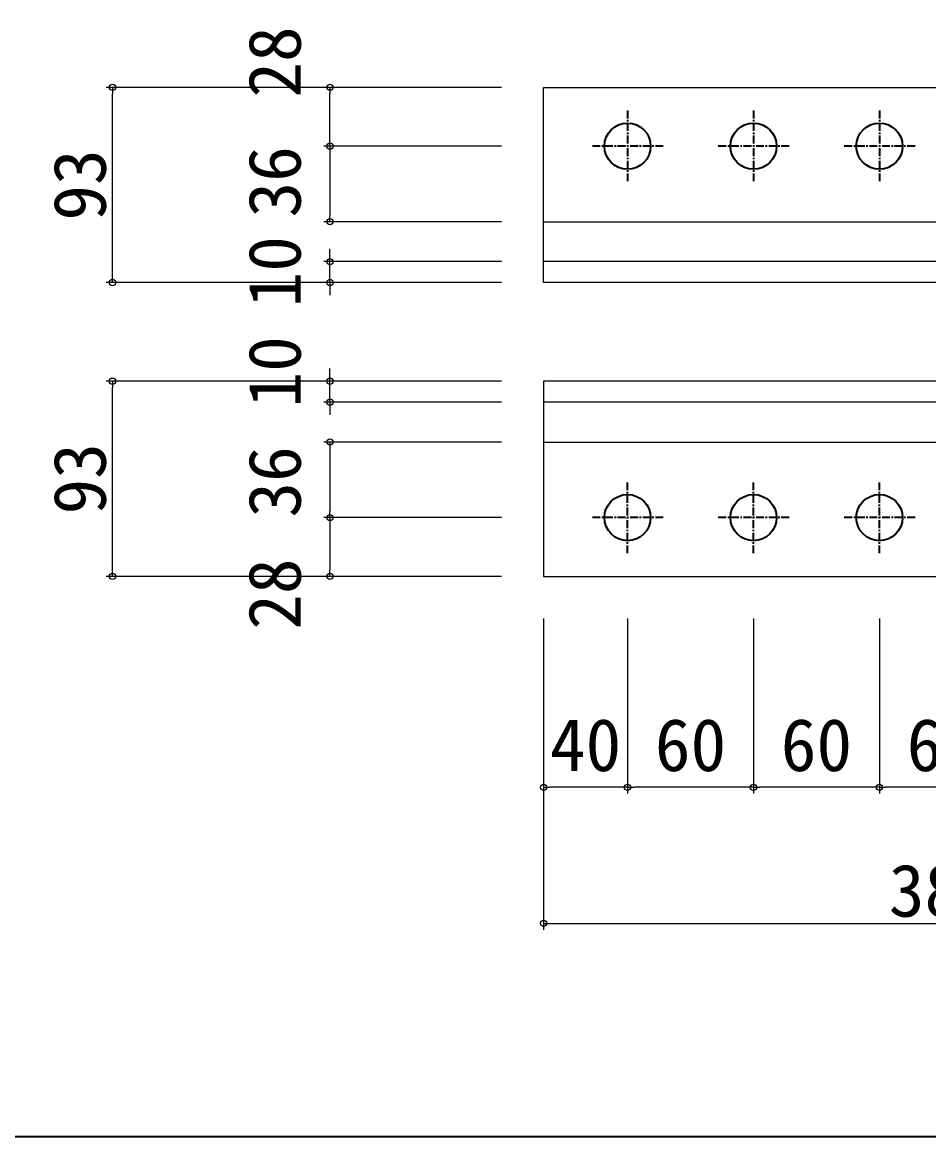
# Model space of a CAD drawing. Header units: millimetres. Extents: x 1755271 to 1764314, y -179109 to -173084.
# Drawn here: x 1756993 to 1757425, y -175922 to -175391 of the extents above; entities that cross this region are included whole.
import ezdxf

# ---------------------------------------------------------------- set-up
doc = ezdxf.new("R2010")
doc.units = ezdxf.units.MM
doc.header["$LTSCALE"] = 3
doc.linetypes.add('CENTER', pattern=[2, 1.25, -0.25, 0.25, -0.25])
doc.layers.get('DEFPOINTS').update_dxf_attribs({"color": 250})
doc.layers.add('01', color=7, linetype='Continuous')
doc.styles.get("Standard").update_dxf_attribs({"font": 'msgothic.ttc'})
doc.dimstyles.new('一般寸法-小さめ', dxfattribs={"dimtxt": 25, "dimasz": 3, "dimexe": 3, "dimexo": 3, "dimgap": 3, "dimtad": 1, "dimtxsty": 'Standard', "dimblk": 'ORIGIN', "dimcen": 0, "dimclrd": 256, "dimclre": 256, "dimclrt": 256, "dimadec": 0, "dimazin": 0, "dimtfac": 1, "dimtmove": 2, "dimatfit": 2, "dimfxl": 1, "dimtolj": 2, "dimlwd": 5, "dimlwe": 5, "dimarcsym": 0})

# ---------------------------------------------------------------- blocks, each defined once
blk = doc.blocks.new('_Origin')
at = {"color": 0, "linetype": 'ByBlock', "lineweight": -2}
blk.add_line((0, 0), (-1, 0), dxfattribs=at)
blk.add_circle((0, 0), 0.5, dxfattribs=at)
blk = doc.blocks.new('*D6')
at = {"layer": '01', "lineweight": 5}
for p, q in [((1757341.92, -175675.18), (1757341.92, -175758.66)), ((1757401.92, -175675.18), (1757401.92, -175758.66)), ((1757398.92, -175755.66), (1757344.92, -175755.66))]:
    blk.add_line(p, q, dxfattribs=at)
at = {"layer": 'DEFPOINTS', "color": 0}
for p in [(1757341.92, -175655.18), (1757401.92, -175655.18), (1757341.92, -175755.66)]:
    blk.add_point(p, dxfattribs=at)
at = {"layer": '01', "lineweight": 5, "xscale": 3, "yscale": 3, "zscale": 3, "rotation": 180}
blk.add_blockref('_Origin', (1757341.92, -175755.66), dxfattribs=at)
at = {"layer": '01', "lineweight": 5, "xscale": 3, "yscale": 3, "zscale": 3}
blk.add_blockref('_Origin', (1757401.92, -175755.66), dxfattribs=at)
at = {"layer": '01', "insert": (1757371.92, -175735.66), "char_height": 25, "attachment_point": 5}
blk.add_mtext('\\A2;60', dxfattribs=at)
blk = doc.blocks.new('*D133')
at = {"layer": '01', "lineweight": 5}
for p, q in [((1757221.92, -175422.18), (1757033.5, -175422.18)), ((1757036.5, -175512.18), (1757036.5, -175425.18)), ((1757221.92, -175515.18), (1757033.5, -175515.18))]:
    blk.add_line(p, q, dxfattribs=at)
at = {"layer": 'DEFPOINTS', "color": 0}
for p in [(1757036.5, -175422.18), (1757241.92, -175422.18), (1757241.92, -175515.18)]:
    blk.add_point(p, dxfattribs=at)
at = {"layer": '01', "lineweight": 5, "xscale": 3, "yscale": 3, "zscale": 3}
for p, rotation in [((1757036.5, -175422.18), 90), ((1757036.5, -175515.18), 270)]:
    blk.add_blockref('_Origin', p, dxfattribs=dict(at, rotation=rotation))
at = {"layer": '01', "insert": (1757021, -175468.68), "char_height": 25, "attachment_point": 5, "rotation": 90}
blk.add_mtext('\\A2;93', dxfattribs=at)
blk = doc.blocks.new('*D25')
at = {"layer": '01', "lineweight": 5}
for p, q in [((1757221.92, -175422.18), (1757137.12, -175422.18)), ((1757140.12, -175447.18), (1757140.12, -175425.18)), ((1757221.92, -175450.18), (1757137.12, -175450.18))]:
    blk.add_line(p, q, dxfattribs=at)
at = {"layer": 'DEFPOINTS', "color": 0}
for p in [(1757140.12, -175422.18), (1757241.92, -175422.18), (1757241.92, -175450.18)]:
    blk.add_point(p, dxfattribs=at)
at = {"layer": '01', "lineweight": 5, "xscale": 3, "yscale": 3, "zscale": 3}
for p, rotation in [((1757140.12, -175422.18), 90), ((1757140.12, -175450.18), 270)]:
    blk.add_blockref('_Origin', p, dxfattribs=dict(at, rotation=rotation))
at = {"layer": '01', "insert": (1757113.87, -175410.09), "char_height": 25, "attachment_point": 5, "rotation": 90}
blk.add_mtext('\\A2;28', dxfattribs=at)
blk = doc.blocks.new('*D26')
at = {"layer": '01', "lineweight": 5}
for p, q in [((1757140.12, -175502.18), (1757140.12, -175499.18)), ((1757221.92, -175505.18), (1757137.12, -175505.18)), ((1757140.12, -175515.18), (1757140.12, -175505.18)), ((1757221.92, -175515.18), (1757137.12, -175515.18)), ((1757140.12, -175518.18), (1757140.12, -175521.18))]:
    blk.add_line(p, q, dxfattribs=at)
at = {"layer": 'DEFPOINTS', "color": 0}
for p in [(1757140.12, -175505.18), (1757241.92, -175505.18), (1757241.92, -175515.18)]:
    blk.add_point(p, dxfattribs=at)
at = {"layer": '01', "lineweight": 5, "xscale": 3, "yscale": 3, "zscale": 3}
for p, rotation in [((1757140.12, -175505.18), 270), ((1757140.12, -175515.18), 90)]:
    blk.add_blockref('_Origin', p, dxfattribs=dict(at, rotation=rotation))
at = {"layer": '01', "insert": (1757113.87, -175510.03), "char_height": 25, "attachment_point": 5, "rotation": 90}
blk.add_mtext('\\A2;10', dxfattribs=at)
blk = doc.blocks.new('*D138')
at = {"layer": '01', "lineweight": 5}
for p, q in [((1757221.92, -175562.18), (1757033.5, -175562.18)), ((1757036.5, -175652.18), (1757036.5, -175565.18)), ((1757221.92, -175655.18), (1757033.5, -175655.18))]:
    blk.add_line(p, q, dxfattribs=at)
at = {"layer": 'DEFPOINTS', "color": 0}
for p in [(1757036.5, -175562.18), (1757241.92, -175562.18), (1757241.92, -175655.18)]:
    blk.add_point(p, dxfattribs=at)
at = {"layer": '01', "lineweight": 5, "xscale": 3, "yscale": 3, "zscale": 3}
for p, rotation in [((1757036.5, -175562.18), 90), ((1757036.5, -175655.18), 270)]:
    blk.add_blockref('_Origin', p, dxfattribs=dict(at, rotation=rotation))
at = {"layer": '01', "insert": (1757021, -175608.68), "char_height": 25, "attachment_point": 5, "rotation": 90}
blk.add_mtext('\\A2;93', dxfattribs=at)
blk = doc.blocks.new('*D31')
at = {"layer": '01', "lineweight": 5}
for p, q in [((1757140.12, -175559.18), (1757140.12, -175556.18)), ((1757221.92, -175562.18), (1757137.12, -175562.18)), ((1757140.12, -175572.18), (1757140.12, -175562.18)), ((1757221.92, -175572.18), (1757137.12, -175572.18)), ((1757140.12, -175575.18), (1757140.12, -175578.18))]:
    blk.add_line(p, q, dxfattribs=at)
at = {"layer": 'DEFPOINTS', "color": 0}
for p in [(1757140.12, -175562.18), (1757241.92, -175562.18), (1757241.92, -175572.18)]:
    blk.add_point(p, dxfattribs=at)
at = {"layer": '01', "lineweight": 5, "xscale": 3, "yscale": 3, "zscale": 3}
for p, rotation in [((1757140.12, -175562.18), 270), ((1757140.12, -175572.18), 90)]:
    blk.add_blockref('_Origin', p, dxfattribs=dict(at, rotation=rotation))
at = {"layer": '01', "insert": (1757113.87, -175557.72), "char_height": 25, "attachment_point": 5, "rotation": 90}
blk.add_mtext('\\A2;10', dxfattribs=at)
blk = doc.blocks.new('*D32')
at = {"layer": '01', "lineweight": 5}
for p, q in [((1757221.92, -175627.18), (1757137.12, -175627.18)), ((1757140.12, -175630.18), (1757140.12, -175652.18)), ((1757221.92, -175655.18), (1757137.12, -175655.18))]:
    blk.add_line(p, q, dxfattribs=at)
at = {"layer": 'DEFPOINTS', "color": 0}
for p in [(1757241.92, -175627.18), (1757140.12, -175655.18), (1757241.92, -175655.18)]:
    blk.add_point(p, dxfattribs=at)
at = {"layer": '01', "lineweight": 5, "xscale": 3, "yscale": 3, "zscale": 3}
for p, rotation in [((1757140.12, -175627.18), 90), ((1757140.12, -175655.18), 270)]:
    blk.add_blockref('_Origin', p, dxfattribs=dict(at, rotation=rotation))
at = {"layer": '01', "insert": (1757113.87, -175663.63), "char_height": 25, "attachment_point": 5, "rotation": 90}
blk.add_mtext('\\A2;28', dxfattribs=at)
blk = doc.blocks.new('*D139')
at = {"layer": '01', "lineweight": 5}
for p, q in [((1757241.92, -175675.18), (1757241.92, -175823.54)), ((1757621.92, -175675.18), (1757621.92, -175823.54)), ((1757244.92, -175820.54), (1757618.92, -175820.54))]:
    blk.add_line(p, q, dxfattribs=at)
at = {"layer": 'DEFPOINTS', "color": 0}
for p in [(1757241.92, -175655.18), (1757621.92, -175655.18), (1757621.92, -175820.54)]:
    blk.add_point(p, dxfattribs=at)
at = {"layer": '01', "lineweight": 5, "xscale": 3, "yscale": 3, "zscale": 3, "rotation": 180}
blk.add_blockref('_Origin', (1757241.92, -175820.54), dxfattribs=at)
at = {"layer": '01', "lineweight": 5, "xscale": 3, "yscale": 3, "zscale": 3}
blk.add_blockref('_Origin', (1757621.92, -175820.54), dxfattribs=at)
at = {"layer": '01', "insert": (1757431.92, -175805.04), "char_height": 25, "attachment_point": 5}
blk.add_mtext('\\A2;380', dxfattribs=at)
blk = doc.blocks.new('*D33')
at = {"layer": '01', "lineweight": 5}
for p, q in [((1757241.92, -175675.18), (1757241.92, -175758.66)), ((1757281.92, -175675.18), (1757281.92, -175758.66)), ((1757278.92, -175755.66), (1757244.92, -175755.66))]:
    blk.add_line(p, q, dxfattribs=at)
at = {"layer": 'DEFPOINTS', "color": 0}
for p in [(1757241.92, -175655.18), (1757281.92, -175655.18), (1757241.92, -175755.66)]:
    blk.add_point(p, dxfattribs=at)
at = {"layer": '01', "lineweight": 5, "xscale": 3, "yscale": 3, "zscale": 3, "rotation": 180}
blk.add_blockref('_Origin', (1757241.92, -175755.66), dxfattribs=at)
at = {"layer": '01', "lineweight": 5, "xscale": 3, "yscale": 3, "zscale": 3}
blk.add_blockref('_Origin', (1757281.92, -175755.66), dxfattribs=at)
at = {"layer": '01', "insert": (1757261.92, -175735.66), "char_height": 25, "attachment_point": 5}
blk.add_mtext('\\A2;40', dxfattribs=at)
blk = doc.blocks.new('*D39')
at = {"layer": '01', "lineweight": 5}
for p, q in [((1757221.92, -175450.18), (1757137.12, -175450.18)), ((1757140.12, -175453.18), (1757140.12, -175483.18)), ((1757221.92, -175486.18), (1757137.12, -175486.18))]:
    blk.add_line(p, q, dxfattribs=at)
at = {"layer": 'DEFPOINTS', "color": 0}
for p in [(1757241.92, -175450.18), (1757140.12, -175486.18), (1757241.92, -175486.18)]:
    blk.add_point(p, dxfattribs=at)
at = {"layer": '01', "lineweight": 5, "xscale": 3, "yscale": 3, "zscale": 3}
for p, rotation in [((1757140.12, -175450.18), 90), ((1757140.12, -175486.18), 270)]:
    blk.add_blockref('_Origin', p, dxfattribs=dict(at, rotation=rotation))
at = {"layer": '01', "insert": (1757113.87, -175467.18), "char_height": 25, "attachment_point": 5, "rotation": 90}
blk.add_mtext('\\A2;36', dxfattribs=at)
blk = doc.blocks.new('*D40')
at = {"layer": '01', "lineweight": 5}
for p, q in [((1757221.92, -175591.18), (1757137.12, -175591.18)), ((1757140.12, -175594.18), (1757140.12, -175624.18)), ((1757221.92, -175627.18), (1757137.12, -175627.18))]:
    blk.add_line(p, q, dxfattribs=at)
at = {"layer": 'DEFPOINTS', "color": 0}
for p in [(1757241.92, -175591.18), (1757140.12, -175627.18), (1757241.92, -175627.18)]:
    blk.add_point(p, dxfattribs=at)
at = {"layer": '01', "lineweight": 5, "xscale": 3, "yscale": 3, "zscale": 3}
for p, rotation in [((1757140.12, -175591.18), 90), ((1757140.12, -175627.18), 270)]:
    blk.add_blockref('_Origin', p, dxfattribs=dict(at, rotation=rotation))
at = {"layer": '01', "insert": (1757113.87, -175610.18), "char_height": 25, "attachment_point": 5, "rotation": 90}
blk.add_mtext('\\A2;36', dxfattribs=at)
blk = doc.blocks.new('*D41')
at = {"layer": '01', "lineweight": 5}
for p, q in [((1757281.92, -175675.18), (1757281.92, -175758.66)), ((1757341.92, -175675.18), (1757341.92, -175758.66)), ((1757338.92, -175755.66), (1757284.92, -175755.66))]:
    blk.add_line(p, q, dxfattribs=at)
at = {"layer": 'DEFPOINTS', "color": 0}
for p in [(1757281.92, -175655.18), (1757341.92, -175655.18), (1757281.92, -175755.66)]:
    blk.add_point(p, dxfattribs=at)
at = {"layer": '01', "lineweight": 5, "xscale": 3, "yscale": 3, "zscale": 3, "rotation": 180}
blk.add_blockref('_Origin', (1757281.92, -175755.66), dxfattribs=at)
at = {"layer": '01', "lineweight": 5, "xscale": 3, "yscale": 3, "zscale": 3}
blk.add_blockref('_Origin', (1757341.92, -175755.66), dxfattribs=at)
at = {"layer": '01', "insert": (1757311.92, -175735.66), "char_height": 25, "attachment_point": 5}
blk.add_mtext('\\A2;60', dxfattribs=at)
blk = doc.blocks.new('*D42')
at = {"layer": '01', "lineweight": 5}
for p, q in [((1757401.92, -175675.18), (1757401.92, -175758.66)), ((1757461.92, -175675.18), (1757461.92, -175758.66)), ((1757458.92, -175755.66), (1757404.92, -175755.66))]:
    blk.add_line(p, q, dxfattribs=at)
at = {"layer": 'DEFPOINTS', "color": 0}
for p in [(1757401.92, -175655.18), (1757461.92, -175655.18), (1757401.92, -175755.66)]:
    blk.add_point(p, dxfattribs=at)
at = {"layer": '01', "lineweight": 5, "xscale": 3, "yscale": 3, "zscale": 3, "rotation": 180}
blk.add_blockref('_Origin', (1757401.92, -175755.66), dxfattribs=at)
at = {"layer": '01', "lineweight": 5, "xscale": 3, "yscale": 3, "zscale": 3}
blk.add_blockref('_Origin', (1757461.92, -175755.66), dxfattribs=at)
at = {"layer": '01', "insert": (1757431.92, -175735.66), "char_height": 25, "attachment_point": 5}
blk.add_mtext('\\A2;60', dxfattribs=at)

msp = doc.modelspace()

# ---------------------------------------------------------------- linework, layer by layer
at = {"layer": '01', "color": 7, "lineweight": 18}
for p, q in [((1757241.924, -175515.181), (1757241.924, -175422.181)), ((1757241.924, -175422.181), (1757621.924, -175422.181)), ((1757241.924, -175486.181), (1757891.924, -175486.181)), ((1757891.924, -175505.181), (1757241.924, -175505.181)), ((1757621.924, -175515.181), (1757241.924, -175515.181)), ((1757621.924, -175562.181), (1757241.924, -175562.181)), ((1757241.924, -175562.181), (1757241.924, -175655.181)), ((1757891.924, -175572.181), (1757241.924, -175572.181)), ((1757241.924, -175591.181), (1757891.924, -175591.181)), ((1757241.924, -175655.181), (1757621.924, -175655.181))]:
    msp.add_line(p, q, dxfattribs=at)
at = {"layer": '01', "color": 7, "linetype": 'CENTER'}
for p, q in [((1757281.924, -175433.181), (1757281.924, -175467.181)), ((1757341.924, -175433.181), (1757341.924, -175467.181)), ((1757401.924, -175433.181), (1757401.924, -175467.181)), ((1757298.924, -175450.181), (1757264.924, -175450.181)), ((1757358.924, -175450.181), (1757324.924, -175450.181)), ((1757418.924, -175450.181), (1757384.924, -175450.181)), ((1757281.924, -175644.181), (1757281.924, -175610.181)), ((1757341.924, -175644.181), (1757341.924, -175610.181)), ((1757401.924, -175644.181), (1757401.924, -175610.181)), ((1757298.924, -175627.181), (1757264.924, -175627.181)), ((1757358.924, -175627.181), (1757324.924, -175627.181)), ((1757418.924, -175627.181), (1757384.924, -175627.181))]:
    msp.add_line(p, q, dxfattribs=at)
at = {"layer": '01', "color": 7}
msp.add_line((1758307.648, -175922.181), (1756157.648, -175922.181), dxfattribs=at)
for centre in [(1757281.924, -175450.181), (1757341.924, -175450.181), (1757401.924, -175450.181), (1757281.924, -175627.181), (1757341.924, -175627.181), (1757401.924, -175627.181)]:
    msp.add_circle(centre, 11, dxfattribs=at)

# ---------------------------------------------------------------- dimensions: what is measured, and where the dimension line sits
for base, p1, p2, angle, picture, middle in [((1757140.116, -175422.181), (1757241.924, -175450.181), (1757241.924, -175422.181), 90, '*D25', (1757113.866, -175410.09)), ((1757140.116, -175486.181), (1757241.924, -175450.181), (1757241.924, -175486.181), 90, '*D39', (1757113.866, -175467.181)), ((1757140.116, -175505.181), (1757241.924, -175515.181), (1757241.924, -175505.181), 270, '*D26', (1757113.866, -175510.032)), ((1757140.116, -175562.181), (1757241.924, -175572.181), (1757241.924, -175562.181), 270, '*D31', (1757113.866, -175557.724)), ((1757140.116, -175627.181), (1757241.924, -175591.181), (1757241.924, -175627.181), 90, '*D40', (1757113.866, -175610.181)), ((1757140.116, -175655.181), (1757241.924, -175627.181), (1757241.924, -175655.181), 90, '*D32', (1757113.866, -175663.625))]:
    dim = msp.add_linear_dim(base=base, p1=p1, p2=p2, angle=angle, dimstyle='一般寸法-小さめ', override={"dimexo": 20}, dxfattribs=at)
    dim.commit()
    dim.dimension.update_dxf_attribs({"geometry": picture, "text_midpoint": middle, "dimtype": 160})
for base, p1, p2, picture, middle in [((1757036.496, -175422.181), (1757241.924, -175515.181), (1757241.924, -175422.181), '*D133', (1757020.996, -175468.681)), ((1757036.496, -175562.181), (1757241.924, -175655.181), (1757241.924, -175562.181), '*D138', (1757020.996, -175608.681))]:
    dim = msp.add_linear_dim(base=base, p1=p1, p2=p2, angle=270, dimstyle='一般寸法-小さめ', override={"dimexo": 20}, dxfattribs=at)
    dim.commit()
    dim.dimension.update_dxf_attribs({"geometry": picture, "text_midpoint": middle})
dim = msp.add_linear_dim(base=(1757621.924, -175820.538), p1=(1757241.924, -175655.181), p2=(1757621.924, -175655.181), dimstyle='一般寸法-小さめ', override={"dimexo": 20}, dxfattribs=at)
dim.commit()
dim.dimension.update_dxf_attribs({"geometry": '*D139', "text_midpoint": (1757431.924, -175805.038)})
for base, p1, p2, picture, middle in [((1757241.924, -175755.661), (1757281.924, -175655.181), (1757241.924, -175655.181), '*D33', (1757261.924, -175735.661)), ((1757281.924, -175755.661), (1757341.924, -175655.181), (1757281.924, -175655.181), '*D41', (1757311.924, -175735.661)), ((1757341.924, -175755.661), (1757401.924, -175655.181), (1757341.924, -175655.181), '*D6', (1757371.924, -175735.661)), ((1757401.924, -175755.661), (1757461.924, -175655.181), (1757401.924, -175655.181), '*D42', (1757431.924, -175735.661))]:
    dim = msp.add_linear_dim(base=base, p1=p1, p2=p2, dimstyle='一般寸法-小さめ', override={"dimexo": 20}, dxfattribs=at)
    dim.commit()
    dim.dimension.update_dxf_attribs({"geometry": picture, "text_midpoint": middle, "dimtype": 160})

doc.saveas('drawing.dxf')
